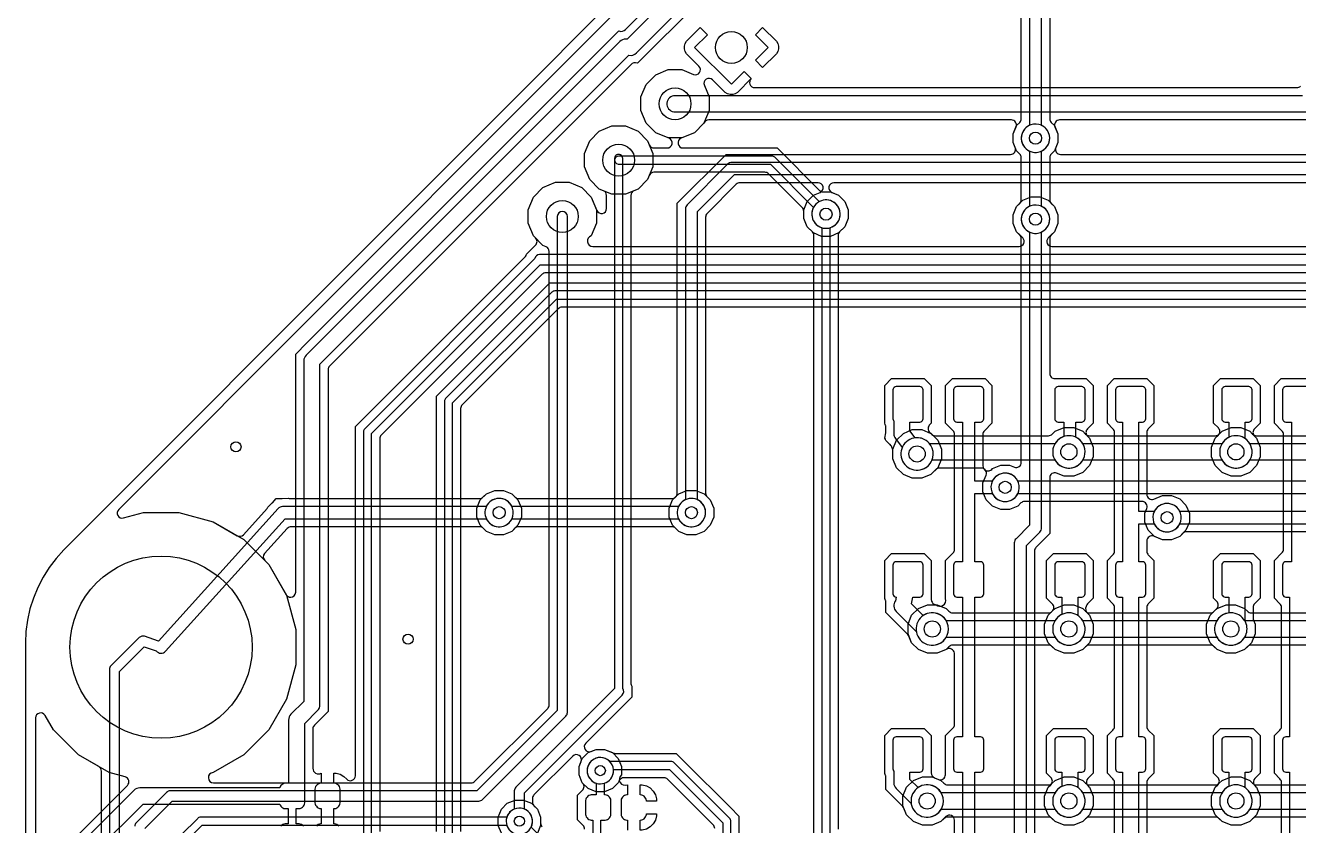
# Model space of a CAD drawing. Header units: millimetres. Extents: x -12.6 to 79.4, y -27 to 65.1.
# Drawn here: x -12.65 to 19.3, y 32.15 to 52.23 of the extents above; entities that cross this region are included whole.
import ezdxf

# ---------------------------------------------------------------- set-up
doc = ezdxf.new("R2010")
doc.units = ezdxf.units.MM

msp = doc.modelspace()

# ---------------------------------------------------------------- linework, layer by layer
at = {"layer": '16_copper'}
for points in [[(5.395, 55.819), (-10.31, 40.084, 0.76696), (-10.188, 39.872), (-9.69, 40.005), (-8.801, 40.005), (-7.942, 39.775), (-7.335, 39.425, 0.353836), (-7.178, 39.45), (-6.586, 40.105, 0.078976), (-6.564, 40.142), (-6.458, 40.248, 0.012838), (-6.453, 40.252), (-6.356, 40.361), (-6.21, 40.361, 0.012833), (-6.203, 40.361), (-6.054, 40.368, 0.085443), (-6.012, 40.361), (-1.249, 40.361, 0.198912), (-1.159, 40.398), (-1.079, 40.479), (-0.873, 40.564), (-0.651, 40.564), (-0.445, 40.479), (-0.288, 40.322), (-0.203, 40.116), (-0.203, 39.894), (-0.288, 39.688), (-0.445, 39.531), (-0.651, 39.446), (-0.873, 39.446), (-1.079, 39.531), (-1.159, 39.612, 0.198912), (-1.249, 39.649), (-5.983, 39.649, 0.212293), (-6.077, 39.607), (-6.647, 38.976, 0.399257), (-6.643, 38.801), (-6.542, 38.701), (-6.098, 37.931), (-5.867, 37.072), (-5.867, 36.182), (-6.098, 35.323), (-6.542, 34.553), (-7.171, 33.924), (-7.942, 33.479, 0.959501), (-7.931, 33.223), (-1.459, 33.223, 0.198912), (-1.37, 33.26), (0.457, 35.087, 0.198912), (0.495, 35.177), (0.495, 46.563, 0.30335), (0.416, 46.68), (0.339, 46.712), (0.098, 46.953), (-0.032, 47.268), (-0.032, 47.609), (0.098, 47.924), (0.339, 48.165), (0.654, 48.296), (0.995, 48.296), (1.31, 48.165), (1.551, 47.924), (1.69, 47.59, 0.820683), (1.934, 47.639), (1.934, 47.966, 0.30335), (1.856, 48.084), (1.753, 48.126), (1.512, 48.367), (1.382, 48.682), (1.382, 49.023), (1.512, 49.338), (1.753, 49.58), (2.068, 49.71), (2.409, 49.71), (2.725, 49.58), (2.966, 49.338), (3.096, 49.023), (3.096, 48.682), (2.966, 48.367), (2.725, 48.126), (2.622, 48.084, 0.30335), (2.544, 47.966), (2.544, 35.728, 0.021326), (2.544, 35.717), (2.546, 35.708, 0.104696), (2.569, 35.652), (2.569, 35.376), (1.411, 34.218, 0.820688), (1.549, 34.01), (1.672, 34.061), (1.884, 34.061), (2.094, 33.974, 0.121229), (2.153, 33.96), (3.682, 33.96), (3.898, 33.744), (5.042, 32.6), (5.042, 32.6), (5.258, 32.384), (5.258, 26.319, 0.198912)], [(13.056, 55.646), (13.056, 49.89, 0.198912), (13.093, 49.8), (13.174, 49.72), (13.259, 49.514), (13.259, 49.292), (13.209, 49.172, 0.534511), (13.327, 48.997), (20.247, 48.997, 0.198912)], [(7.137, 31.751), (7.137, 46.96, 0.198912), (7.1, 47.05), (6.968, 47.181), (6.883, 47.387), (6.883, 47.609), (6.968, 47.815), (7.126, 47.972), (7.293, 48.041, 0.820683), (7.244, 48.285), (5.28, 48.285, 0.198912), (5.19, 48.248), (4.457, 47.515, 0.198912), (4.42, 47.425), (4.42, 40.492, 0.198912), (4.457, 40.402), (4.538, 40.322), (4.623, 40.116), (4.623, 39.894), (4.538, 39.688), (4.381, 39.531), (4.175, 39.446), (3.953, 39.446), (3.747, 39.531), (3.59, 39.688), (3.505, 39.894), (3.505, 40.116), (3.59, 40.322), (3.671, 40.402, 0.198912), (3.708, 40.492), (3.708, 47.772), (4.933, 48.997), (12.073, 48.997, 0.534511), (12.191, 49.172), (12.141, 49.292), (12.141, 49.514), (12.226, 49.72), (12.307, 49.8, 0.198912), (12.344, 49.89), (12.344, 55.299, 0.458)], [(12.548, 55.436), (12.548, 49.725), (12.542, 49.723), (12.502, 49.699), (12.465, 49.671), (12.432, 49.638), (12.404, 49.601), (12.38, 49.561), (12.363, 49.518), (12.35, 49.473), (12.344, 49.426), (12.344, 49.38), (12.35, 49.333), (12.363, 49.288), (12.38, 49.245), (12.404, 49.205), (12.432, 49.168), (12.465, 49.135), (12.502, 49.107), (12.542, 49.083), (12.585, 49.066), (12.63, 49.053), (12.677, 49.047), (12.723, 49.047), (12.77, 49.053, 0.722594), (12.852, 49.725), (12.852, 55.499, 0.198912)], [(-8.596, 31.774), (-8.213, 32.156), (-0.569, 32.156, 0.943616), (0.071, 32.323), (0.059, 32.364, 0.215433), (-0.127, 32.563), (-0.127, 32.967), (2.329, 35.423, 0.370972), (2.341, 35.588), (2.341, 48.891), (2.34, 48.898, 0.101201), (2.325, 48.945), (2.322, 48.95, 0.511876), (2.152, 48.954), (2.141, 48.932, 0.126257), (2.137, 48.871), (2.137, 35.591), (-0.344, 33.11, 0.198912), (-0.381, 33.02), (-0.381, 32.563, 0.219332), (-0.569, 32.36), (-8.255, 32.36, 0.198912), (-8.327, 32.33), (-8.739, 31.917, 0.94362)], [(20.384, 48.793), (5.08, 48.793, 0.198912), (4.972, 48.749), (3.956, 47.733, 0.198912), (3.912, 47.625), (3.912, 40.327), (3.906, 40.325), (3.866, 40.301), (3.829, 40.273), (3.796, 40.24), (3.768, 40.203), (3.744, 40.163), (3.727, 40.12), (3.714, 40.075), (3.708, 40.028), (3.708, 39.982), (3.714, 39.935), (3.727, 39.89), (3.744, 39.847), (3.768, 39.807), (3.796, 39.77), (3.829, 39.737), (3.866, 39.709), (3.906, 39.685), (3.949, 39.668), (3.994, 39.655), (4.041, 39.649), (4.087, 39.649), (4.134, 39.655, 0.722594), (4.216, 40.327), (4.216, 47.562), (5.143, 48.489), (20.447, 48.489, 0.198912)], [(20.594, 48.285), (7.64, 48.285, 0.820683), (7.591, 48.041), (7.759, 47.972), (7.916, 47.815), (8.001, 47.609), (8.001, 47.387), (7.916, 47.181), (7.784, 47.05, 0.198912), (7.747, 46.96), (7.747, 32.056, 0.198908)], [(10.668, 30.294), (10.668, 32.283, 0.668179), (10.451, 32.373), (10.328, 32.249), (10.103, 32.156), (9.861, 32.156), (9.637, 32.249), (9.465, 32.421), (9.398, 32.584, 0.098494), (9.37, 32.626), (9.216, 32.78), (8.941, 33.055), (8.941, 33.384, 0.021338), (8.94, 33.394), (8.939, 33.403, 0.104691), (8.915, 33.459), (8.915, 34.017, 0.05266), (8.915, 34.044), (8.915, 34.407), (9.09, 34.582), (9.909, 34.582), (10.084, 34.407), (10.084, 33.469, 0.30335), (10.162, 33.351), (10.264, 33.309, 0.534508), (10.439, 33.427), (10.439, 34.407), (10.631, 34.599, 0.198912), (10.668, 34.688), (10.668, 36.474, 0.559394), (10.457, 36.568), (10.23, 36.474), (9.988, 36.474), (9.764, 36.567), (9.592, 36.739), (9.525, 36.902, 0.098494), (9.497, 36.944), (9.216, 37.225), (9.216, 37.225), (8.941, 37.5), (8.941, 37.57, 0.092691), (8.941, 37.619), (8.941, 37.778, 0.021326), (8.94, 37.789), (8.939, 37.797, 0.104696), (8.915, 37.853), (8.915, 38.801), (9.09, 38.976), (9.909, 38.976), (10.084, 38.801), (10.084, 37.821, 0.284784), (10.154, 37.707), (10.167, 37.702, 0.02504), (10.181, 37.697), (10.209, 37.694, 0.767715), (10.439, 37.841), (10.439, 38.801), (10.631, 38.993, 0.198912), (10.668, 39.083), (10.668, 41.969, 0.198912), (10.631, 42.059), (10.439, 42.25), (10.439, 43.196), (10.614, 43.37), (11.433, 43.37), (11.608, 43.196), (11.608, 42.25), (11.416, 42.059, 0.198912), (11.379, 41.969), (11.379, 41.178, 0.579231), (11.57, 41.068), (11.575, 41.072, 0.104567), (11.621, 41.114), (11.827, 41.199), (12.049, 41.199), (12.169, 41.149, 0.534511), (12.344, 41.267), (12.344, 46.884, 0.198912), (12.307, 46.974), (12.226, 47.054), (12.141, 47.26), (12.141, 47.482), (12.226, 47.688), (12.383, 47.845), (12.589, 47.93), (12.811, 47.93), (13.017, 47.845), (13.174, 47.688), (13.259, 47.482), (13.259, 47.26), (13.174, 47.054), (13.093, 46.974, 0.198912), (13.056, 46.884), (13.056, 43.497, 0.414214), (13.183, 43.37), (13.973, 43.37), (14.148, 43.196), (14.148, 42.25), (14.003, 42.106, 0.414219), (14.003, 41.926), (14.055, 41.874), (14.148, 41.65), (14.148, 41.408), (14.055, 41.184), (13.884, 41.012), (13.659, 40.919), (13.417, 40.919), (13.231, 40.996, 0.534518), (13.056, 40.879), (13.056, 39.477), (12.712, 39.133, 0.198912), (12.675, 39.043), (12.675, 16.743, 0.16802)], [(7.544, 31.919), (7.544, 47.157, 0.954409), (7.373, 47.848), (7.328, 47.835, 0.730917), (7.341, 47.157), (7.341, 31.877, 0.198912)], [(12.471, 16.578), (12.471, 39.18), (12.808, 39.516, 0.198912), (12.852, 39.624), (12.852, 47.049, 0.944056), (12.585, 47.708), (12.542, 47.691, 0.627338), (12.548, 47.049), (12.548, 39.687), (12.211, 39.351, 0.198912), (12.167, 39.243), (12.167, 16.578)], [(-9.652, 32.078), (-8.964, 32.766), (-1.27, 32.766, 0.198912), (-1.18, 32.803), (0.915, 34.898, 0.198912), (0.952, 34.988), (0.952, 47.439, 1), (0.698, 47.439), (0.698, 35.04), (-1.323, 33.02), (-9.017, 33.02, 0.198912), (-9.107, 32.983), (-9.869, 32.221, 0.198912), (-9.906, 32.131)], [(11.176, 29.985), (11.176, 33.49), (11.322, 33.49), (11.346, 33.496), (11.368, 33.509), (11.386, 33.527), (11.398, 33.548), (11.405, 33.573), (11.405, 34.296), (11.398, 34.32), (11.386, 34.342), (11.368, 34.36), (11.346, 34.372), (11.322, 34.379), (11.176, 34.379), (11.176, 37.884), (11.322, 37.884), (11.346, 37.891), (11.368, 37.903), (11.386, 37.921), (11.398, 37.943), (11.405, 37.967), (11.405, 38.69), (11.398, 38.715), (11.386, 38.736), (11.368, 38.754), (11.346, 38.767), (11.322, 38.773), (11.176, 38.773), (11.176, 40.488), (11.616, 40.488, 0.944056), (12.275, 40.755), (12.258, 40.798, 0.627338), (11.616, 40.792), (11.176, 40.792), (11.176, 42.278), (11.322, 42.278), (11.346, 42.285), (11.368, 42.297), (11.386, 42.315), (11.398, 42.337), (11.405, 42.361), (11.405, 43.085), (11.398, 43.109), (11.386, 43.131), (11.368, 43.148), (11.346, 43.161), (11.322, 43.167), (10.725, 43.167), (10.701, 43.161), (10.679, 43.148), (10.662, 43.131), (10.649, 43.109), (10.643, 43.085), (10.643, 42.361), (10.649, 42.337), (10.662, 42.315), (10.679, 42.297), (10.701, 42.285), (10.725, 42.278), (10.871, 42.278), (10.871, 38.773), (10.725, 38.773), (10.701, 38.767), (10.679, 38.754), (10.662, 38.736), (10.649, 38.715), (10.643, 38.69), (10.643, 37.967), (10.649, 37.943), (10.662, 37.921), (10.679, 37.903), (10.701, 37.891), (10.725, 37.884), (10.871, 37.884), (10.871, 34.379), (10.725, 34.379), (10.701, 34.372), (10.679, 34.36), (10.662, 34.342), (10.649, 34.32), (10.643, 34.296), (10.643, 33.573), (10.649, 33.548), (10.662, 33.527), (10.679, 33.509), (10.701, 33.496), (10.725, 33.49), (10.871, 33.49), (10.871, 29.985)], [(14.681, 30.243), (14.681, 33.231, 0.198912), (14.644, 33.321), (14.503, 33.462), (14.503, 34.407), (14.644, 34.548, 0.198912), (14.681, 34.638), (14.681, 37.625, 0.198912), (14.644, 37.715), (14.503, 37.856), (14.503, 38.801), (14.644, 38.942, 0.198912), (14.681, 39.032), (14.681, 42.02, 0.198912), (14.644, 42.109), (14.503, 42.25), (14.503, 43.196), (14.678, 43.37), (15.497, 43.37), (15.672, 43.196), (15.672, 42.25), (15.531, 42.109, 0.198912), (15.494, 42.02), (15.494, 40.462, 0.534511), (15.67, 40.345), (15.891, 40.437), (16.113, 40.437), (16.319, 40.352), (16.476, 40.195), (16.561, 39.989), (16.561, 39.767), (16.476, 39.561), (16.319, 39.404), (16.113, 39.319), (15.891, 39.319), (15.67, 39.411, 0.534511), (15.494, 39.294), (15.494, 39.032, 0.198912), (15.531, 38.942), (15.672, 38.801), (15.672, 37.856), (15.531, 37.715, 0.198912), (15.494, 37.625), (15.494, 34.638, 0.198912), (15.531, 34.548), (15.672, 34.407), (15.672, 33.462), (15.531, 33.321, 0.198912), (15.494, 33.231), (15.494, 30.243, 0.198912)], [(15.291, 29.985), (15.291, 33.49), (15.386, 33.49), (15.41, 33.496), (15.432, 33.509), (15.45, 33.527), (15.462, 33.548), (15.469, 33.573), (15.469, 34.296), (15.462, 34.32), (15.45, 34.342), (15.432, 34.36), (15.41, 34.372), (15.386, 34.379), (15.291, 34.379), (15.291, 37.884), (15.386, 37.884), (15.41, 37.891), (15.432, 37.903), (15.45, 37.921), (15.462, 37.943), (15.469, 37.967), (15.469, 38.69), (15.462, 38.715), (15.45, 38.736), (15.432, 38.754), (15.41, 38.767), (15.386, 38.773), (15.291, 38.773), (15.291, 39.726), (15.68, 39.726, 0.944056), (16.339, 39.993), (16.322, 40.036, 0.627338), (15.68, 40.03), (15.291, 40.03), (15.291, 42.278), (15.386, 42.278), (15.41, 42.285), (15.432, 42.297), (15.45, 42.315), (15.462, 42.337), (15.469, 42.361), (15.469, 43.085), (15.462, 43.109), (15.45, 43.131), (15.432, 43.148), (15.41, 43.161), (15.386, 43.167), (14.789, 43.167), (14.765, 43.161), (14.743, 43.148), (14.726, 43.131), (14.713, 43.109), (14.707, 43.085), (14.707, 42.361), (14.713, 42.337), (14.726, 42.315), (14.743, 42.297), (14.765, 42.285), (14.789, 42.278), (14.884, 42.278), (14.884, 38.773), (14.789, 38.773), (14.765, 38.767), (14.743, 38.754), (14.726, 38.736), (14.713, 38.715), (14.707, 38.69), (14.707, 37.967), (14.713, 37.943), (14.726, 37.921), (14.743, 37.903), (14.765, 37.891), (14.789, 37.884), (14.884, 37.884), (14.884, 34.379), (14.789, 34.379), (14.765, 34.372), (14.743, 34.36), (14.726, 34.342), (14.713, 34.32), (14.707, 34.296), (14.707, 33.573), (14.713, 33.548), (14.726, 33.527), (14.743, 33.509), (14.765, 33.496), (14.789, 33.49), (14.884, 33.49), (14.884, 29.985)], [(18.872, 30.243), (18.872, 33.231, 0.198912), (18.835, 33.321), (18.694, 33.462), (18.694, 34.407), (18.835, 34.548, 0.198912), (18.872, 34.638), (18.872, 37.625, 0.198912), (18.835, 37.715), (18.694, 37.856), (18.694, 38.801), (18.886, 38.993, 0.198912), (18.923, 39.083), (18.923, 41.969, 0.198912), (18.886, 42.059), (18.694, 42.25), (18.694, 43.196), (18.869, 43.37), (19.688, 43.37)], [(-10.287, 29.235), (-10.287, 36.015), (-9.668, 36.634), (-9.365, 36.533, 0.465186), (-9.132, 36.525), (-6.13, 39.853), (-1.084, 39.853, 0.944056), (-0.425, 40.12), (-0.442, 40.163, 0.627338), (-1.084, 40.157), (-6.198, 40.157, 0.212289), (-6.311, 40.107), (-9.311, 36.782), (-9.663, 36.9, 0.284077), (-9.793, 36.869), (-10.504, 36.158, 0.198912), (-10.541, 36.068), (-10.541, 29.167, 0.265362)], [(-10.744, 29.308), (-10.744, 33.518, 0.267948), (-10.808, 33.628), (-11.32, 33.924), (-11.949, 34.553), (-12.158, 34.915, 0.767326), (-12.395, 34.852), (-12.395, 3.258, 0.767326)], [(4.648, 32.079, 0.198912), (4.611, 32.169), (3.467, 33.313, 0.198912), (3.377, 33.35), (2.367, 33.35, 0.251148), (2.261, 33.293), (2.253, 33.28, 0.097111), (2.23, 33.226), (2.08, 33.076), (1.884, 32.995), (1.672, 32.995), (1.476, 33.076), (1.326, 33.226), (1.245, 33.422), (1.245, 33.634), (1.296, 33.757, 0.820688), (1.088, 33.895), (0.113, 32.92, 0.198912), (0.076, 32.831), (0.076, 32.735, 0.198912), (0.113, 32.645), (0.198, 32.56), (0.279, 32.364), (0.279, 32.152), (0.198, 31.956)], [(5.055, 26.122), (5.055, 32.258, 0.198912), (5.025, 32.33), (3.628, 33.727, 0.198912), (3.556, 33.757), (2.016, 33.757, 0.977985), (1.529, 33.31), (1.56, 33.279, 0.672323), (2.108, 33.553), (3.514, 33.553), (4.851, 32.216), (4.851, 26.122)]]:
    msp.add_lwpolyline(points, format="xyb", dxfattribs=at)
for points in [[(3.483, 49.41), (3.168, 49.54), (2.926, 49.782), (2.796, 50.097), (2.796, 50.438), (2.926, 50.753), (3.168, 50.994), (3.483, 51.124), (3.824, 51.124), (4.116, 51.003, 0.820678), (4.254, 51.21), (3.939, 51.525), (3.906, 51.583), (3.888, 51.648), (3.888, 51.715), (3.906, 51.779), (3.939, 51.837), (4.284, 52.182), (4.464, 52.002), (4.142, 51.681), (5.067, 50.756), (5.388, 51.077), (5.568, 50.898), (5.223, 50.553), (5.165, 50.52), (5.101, 50.502), (5.034, 50.502), (4.969, 50.52), (4.911, 50.553), (4.597, 50.868, 0.820678), (4.389, 50.73), (4.51, 50.438), (4.51, 50.097), (4.38, 49.782), (4.139, 49.54), (3.824, 49.41)], [(9.607, 40.869), (9.383, 40.961), (9.211, 41.133), (9.119, 41.357), (9.119, 41.571, 0.147767), (9.097, 41.641), (9.093, 41.648, 0.17877), (9.033, 41.726), (8.94, 41.819), (8.939, 41.829, 0.082457), (8.921, 41.875), (8.94, 42.006, 0.035487), (8.941, 42.024), (8.941, 42.172, 0.021326), (8.94, 42.183), (8.939, 42.191, 0.104696), (8.915, 42.248), (8.915, 42.806, 0.052654), (8.915, 42.833), (8.915, 43.196), (9.09, 43.37), (9.909, 43.37), (10.084, 43.196), (10.084, 42.25), (10.035, 42.201, 0.452166), (10.073, 41.996), (10.245, 41.824), (10.338, 41.599), (10.338, 41.357), (10.245, 41.133), (10.074, 40.961), (9.849, 40.869)], [(9.808, 41.079, 0.962507), (9.68, 41.882), (9.55, 42.054), (9.55, 42.278), (9.798, 42.278), (9.822, 42.285), (9.844, 42.297), (9.862, 42.315), (9.874, 42.337), (9.881, 42.361), (9.881, 43.085), (9.874, 43.109), (9.862, 43.131), (9.844, 43.148), (9.822, 43.161), (9.798, 43.167), (9.201, 43.167), (9.177, 43.161), (9.155, 43.148), (9.138, 43.131), (9.125, 43.109), (9.119, 43.085), (9.119, 42.361), (9.125, 42.337), (9.138, 42.315), (9.144, 42.309), (9.144, 41.986, 0.162277), (9.185, 41.864), (9.354, 41.638), (9.343, 41.609), (9.329, 41.558), (9.322, 41.505), (9.322, 41.452), (9.329, 41.399), (9.343, 41.347), (9.363, 41.298), (9.39, 41.252), (9.422, 41.21), (9.46, 41.172), (9.502, 41.14), (9.548, 41.113), (9.597, 41.093), (9.649, 41.079), (9.702, 41.072), (9.755, 41.072)], [(13.618, 41.13, 0.718932), (13.716, 41.895), (13.716, 42.278), (13.862, 42.278), (13.886, 42.285), (13.908, 42.297), (13.926, 42.315), (13.938, 42.337), (13.945, 42.361), (13.945, 43.085), (13.938, 43.109), (13.926, 43.131), (13.908, 43.148), (13.886, 43.161), (13.862, 43.167), (13.265, 43.167), (13.241, 43.161), (13.219, 43.148), (13.202, 43.131), (13.189, 43.109), (13.183, 43.085), (13.183, 42.361), (13.189, 42.337), (13.202, 42.315), (13.219, 42.297), (13.241, 42.285), (13.265, 42.278), (13.411, 42.278), (13.411, 41.916), (13.407, 41.915), (13.358, 41.894), (13.312, 41.868), (13.27, 41.835), (13.232, 41.798), (13.2, 41.755), (13.173, 41.709), (13.153, 41.66), (13.139, 41.608), (13.132, 41.556), (13.132, 41.502), (13.139, 41.45), (13.153, 41.398), (13.173, 41.349), (13.2, 41.303), (13.232, 41.26), (13.27, 41.223), (13.312, 41.19), (13.358, 41.164), (13.407, 41.143), (13.459, 41.13), (13.512, 41.123), (13.565, 41.123)], [(17.608, 40.919), (17.384, 41.012), (17.212, 41.184), (17.12, 41.408), (17.12, 41.65), (17.212, 41.874), (17.289, 41.951, 0.414219), (17.289, 42.131), (17.17, 42.25), (17.17, 43.196), (17.345, 43.37), (18.164, 43.37), (18.339, 43.196), (18.339, 42.25), (18.198, 42.109, 0.426167), (18.198, 41.922), (18.246, 41.874), (18.339, 41.65), (18.339, 41.408), (18.246, 41.184), (18.075, 41.012), (17.85, 40.919)], [(17.809, 41.13, 0.665576), (17.958, 41.866), (17.958, 42.278), (18.053, 42.278), (18.077, 42.285), (18.099, 42.297), (18.117, 42.315), (18.129, 42.337), (18.136, 42.361), (18.136, 43.085), (18.129, 43.109), (18.117, 43.131), (18.099, 43.148), (18.077, 43.161), (18.053, 43.167), (17.456, 43.167), (17.432, 43.161), (17.41, 43.148), (17.393, 43.131), (17.38, 43.109), (17.374, 43.085), (17.374, 42.361), (17.38, 42.337), (17.393, 42.315), (17.41, 42.297), (17.432, 42.285), (17.456, 42.278), (17.551, 42.278), (17.551, 41.895), (17.549, 41.894), (17.503, 41.868), (17.461, 41.835), (17.423, 41.798), (17.391, 41.755), (17.364, 41.709), (17.344, 41.66), (17.33, 41.608), (17.323, 41.556), (17.323, 41.502), (17.33, 41.45), (17.344, 41.398), (17.364, 41.349), (17.391, 41.303), (17.423, 41.26), (17.461, 41.223), (17.503, 41.19), (17.549, 41.164), (17.598, 41.143), (17.65, 41.13), (17.703, 41.123), (17.756, 41.123)], [(10.189, 36.685, 1), (10.03, 37.483), (9.978, 37.47, 0.066772), (9.881, 37.421), (9.585, 37.718), (9.618, 37.884), (9.798, 37.884), (9.822, 37.891), (9.844, 37.903), (9.862, 37.921), (9.874, 37.943), (9.881, 37.967), (9.881, 38.69), (9.874, 38.715), (9.862, 38.736), (9.844, 38.754), (9.822, 38.767), (9.798, 38.773), (9.201, 38.773), (9.177, 38.767), (9.155, 38.754), (9.138, 38.736), (9.125, 38.715), (9.119, 38.69), (9.119, 37.967), (9.125, 37.943), (9.138, 37.921), (9.155, 37.903), (9.177, 37.891), (9.201, 37.884), (9.203, 37.884), (9.184, 37.789, 0.37208), (9.204, 37.525), (9.708, 37.02), (9.71, 37.005), (9.724, 36.953), (9.744, 36.904), (9.771, 36.858), (9.803, 36.815), (9.841, 36.778), (9.883, 36.745), (9.929, 36.719), (9.978, 36.698), (10.03, 36.685), (10.083, 36.678), (10.136, 36.678)], [(13.417, 36.474), (13.193, 36.567), (13.021, 36.739), (12.929, 36.963), (12.929, 37.205), (13.021, 37.429), (13.12, 37.528, 0.426167), (13.12, 37.715), (12.979, 37.856), (12.979, 38.801), (13.154, 38.976), (13.973, 38.976), (14.148, 38.801), (14.148, 37.856), (14.007, 37.715, 0.133073), (13.974, 37.658), (13.973, 37.65, 0.358949), (14.007, 37.477), (14.055, 37.429), (14.148, 37.205), (14.148, 36.963), (14.055, 36.739), (13.884, 36.567), (13.659, 36.474)], [(13.618, 36.685, 0.665576), (13.767, 37.421), (13.767, 37.884), (13.862, 37.884), (13.886, 37.891), (13.908, 37.903), (13.926, 37.921), (13.938, 37.943), (13.945, 37.967), (13.945, 38.69), (13.938, 38.715), (13.926, 38.736), (13.908, 38.754), (13.886, 38.767), (13.862, 38.773), (13.265, 38.773), (13.241, 38.767), (13.219, 38.754), (13.202, 38.736), (13.189, 38.715), (13.183, 38.69), (13.183, 37.967), (13.189, 37.943), (13.202, 37.921), (13.219, 37.903), (13.241, 37.891), (13.265, 37.884), (13.36, 37.884), (13.36, 37.45), (13.358, 37.449), (13.312, 37.423), (13.27, 37.39), (13.232, 37.353), (13.2, 37.31), (13.173, 37.264), (13.153, 37.215), (13.139, 37.163), (13.132, 37.111), (13.132, 37.057), (13.139, 37.005), (13.153, 36.953), (13.173, 36.904), (13.2, 36.858), (13.232, 36.815), (13.27, 36.778), (13.312, 36.745), (13.358, 36.719), (13.407, 36.698), (13.459, 36.685), (13.512, 36.678), (13.565, 36.678)], [(17.481, 36.474), (17.257, 36.567), (17.085, 36.739), (16.993, 36.963), (16.993, 37.205), (17.085, 37.429), (17.251, 37.595, 0.414219), (17.251, 37.775), (17.17, 37.856), (17.17, 38.801), (17.345, 38.976), (18.164, 38.976), (18.339, 38.801), (18.339, 37.856), (18.198, 37.715, 0.198912), (18.161, 37.625), (18.161, 37.353, 0.098491), (18.171, 37.305), (18.212, 37.205), (18.212, 36.963), (18.119, 36.739), (17.948, 36.567), (17.723, 36.474)], [(17.682, 36.685, 0.453092), (17.988, 37.215), (17.967, 37.264), (17.958, 37.281), (17.958, 37.884), (18.053, 37.884), (18.077, 37.891), (18.099, 37.903), (18.117, 37.921), (18.129, 37.943), (18.136, 37.967), (18.136, 38.69), (18.129, 38.715), (18.117, 38.736), (18.099, 38.754), (18.077, 38.767), (18.053, 38.773), (17.456, 38.773), (17.432, 38.767), (17.41, 38.754), (17.393, 38.736), (17.38, 38.715), (17.374, 38.69), (17.374, 37.967), (17.38, 37.943), (17.393, 37.921), (17.41, 37.903), (17.432, 37.891), (17.456, 37.884), (17.551, 37.884), (17.551, 37.487), (17.523, 37.483), (17.471, 37.47), (17.422, 37.449), (17.376, 37.423), (17.334, 37.39), (17.296, 37.353), (17.264, 37.31), (17.237, 37.264), (17.217, 37.215), (17.203, 37.163), (17.196, 37.111), (17.196, 37.057), (17.203, 37.005), (17.217, 36.953), (17.237, 36.904), (17.264, 36.858), (17.296, 36.815), (17.334, 36.778), (17.376, 36.745), (17.422, 36.719), (17.471, 36.698), (17.523, 36.685), (17.576, 36.678), (17.629, 36.678)], [(13.417, 32.156), (13.193, 32.249), (13.021, 32.421), (12.929, 32.645), (12.929, 32.887), (13.021, 33.111), (13.086, 33.176, 0.414219), (13.086, 33.355), (12.979, 33.462), (12.979, 34.407), (13.154, 34.582), (13.973, 34.582), (14.148, 34.407), (14.148, 33.462), (14.016, 33.33, 0.345798), (13.997, 33.174), (14.015, 33.152, 0.095198), (14.055, 33.111), (14.148, 32.887), (14.148, 32.645), (14.055, 32.421), (13.884, 32.249), (13.659, 32.156)], [(17.608, 32.156), (17.384, 32.249), (17.212, 32.421), (17.12, 32.645), (17.12, 32.887), (17.212, 33.111), (17.277, 33.176, 0.414219), (17.277, 33.355), (17.17, 33.462), (17.17, 34.407), (17.345, 34.582), (18.164, 34.582), (18.339, 34.407), (18.339, 33.462), (18.207, 33.33, 0.345798), (18.188, 33.174), (18.206, 33.152, 0.095198), (18.246, 33.111), (18.339, 32.887), (18.339, 32.645), (18.246, 32.421), (18.075, 32.249), (17.85, 32.156)], [(10.062, 32.367, 1), (9.903, 33.165), (9.851, 33.152, 0.066772), (9.754, 33.103), (9.55, 33.307), (9.55, 33.49), (9.798, 33.49), (9.822, 33.496), (9.844, 33.509), (9.862, 33.527), (9.874, 33.548), (9.881, 33.573), (9.881, 34.296), (9.874, 34.32), (9.862, 34.342), (9.844, 34.36), (9.822, 34.372), (9.798, 34.379), (9.201, 34.379), (9.177, 34.372), (9.155, 34.36), (9.138, 34.342), (9.125, 34.32), (9.119, 34.296), (9.119, 33.573), (9.125, 33.548), (9.138, 33.527), (9.144, 33.52), (9.144, 33.223, 0.198912), (9.204, 33.08), (9.581, 32.702), (9.583, 32.687), (9.597, 32.635), (9.617, 32.586), (9.644, 32.54), (9.676, 32.497), (9.714, 32.46), (9.756, 32.427), (9.802, 32.401), (9.851, 32.38), (9.903, 32.367), (9.956, 32.36), (10.009, 32.36)], [(13.618, 32.367, 0.665576), (13.767, 33.103), (13.767, 33.49), (13.862, 33.49), (13.886, 33.496), (13.908, 33.509), (13.926, 33.527), (13.938, 33.548), (13.945, 33.573), (13.945, 34.296), (13.938, 34.32), (13.926, 34.342), (13.908, 34.36), (13.886, 34.372), (13.862, 34.379), (13.265, 34.379), (13.241, 34.372), (13.219, 34.36), (13.202, 34.342), (13.189, 34.32), (13.183, 34.296), (13.183, 33.573), (13.189, 33.548), (13.202, 33.527), (13.219, 33.509), (13.241, 33.496), (13.265, 33.49), (13.36, 33.49), (13.36, 33.132), (13.358, 33.131), (13.312, 33.105), (13.27, 33.072), (13.232, 33.035), (13.2, 32.992), (13.173, 32.946), (13.153, 32.897), (13.139, 32.845), (13.132, 32.793), (13.132, 32.739), (13.139, 32.687), (13.153, 32.635), (13.173, 32.586), (13.2, 32.54), (13.232, 32.497), (13.27, 32.46), (13.312, 32.427), (13.358, 32.401), (13.407, 32.38), (13.459, 32.367), (13.512, 32.36), (13.565, 32.36)], [(17.809, 32.367, 0.665576), (17.958, 33.103), (17.958, 33.49), (18.053, 33.49), (18.077, 33.496), (18.099, 33.509), (18.117, 33.527), (18.129, 33.548), (18.136, 33.573), (18.136, 34.296), (18.129, 34.32), (18.117, 34.342), (18.099, 34.36), (18.077, 34.372), (18.053, 34.379), (17.456, 34.379), (17.432, 34.372), (17.41, 34.36), (17.393, 34.342), (17.38, 34.32), (17.374, 34.296), (17.374, 33.573), (17.38, 33.548), (17.393, 33.527), (17.41, 33.509), (17.432, 33.496), (17.456, 33.49), (17.551, 33.49), (17.551, 33.132), (17.549, 33.131), (17.503, 33.105), (17.461, 33.072), (17.423, 33.035), (17.391, 32.992), (17.364, 32.946), (17.344, 32.897), (17.33, 32.845), (17.323, 32.793), (17.323, 32.739), (17.33, 32.687), (17.344, 32.635), (17.364, 32.586), (17.391, 32.54), (17.423, 32.497), (17.461, 32.46), (17.503, 32.427), (17.549, 32.401), (17.598, 32.38), (17.65, 32.367), (17.703, 32.36), (17.756, 32.36)]]:
    msp.add_lwpolyline(points, format="xyb", close=True, dxfattribs=at)
msp.add_lwpolyline([(5.671, 51.36), (5.992, 51.681), (5.671, 52.002), (5.851, 52.182), (6.196, 51.837), (6.229, 51.779), (6.246, 51.715), (6.246, 51.648), (6.229, 51.583), (6.196, 51.525), (5.851, 51.181)], close=True, dxfattribs=at)
msp.add_lwpolyline([(19.577, 43.167), (18.98, 43.167), (18.956, 43.161), (18.934, 43.148), (18.917, 43.131), (18.904, 43.109), (18.898, 43.085), (18.898, 42.361), (18.904, 42.337), (18.917, 42.315), (18.934, 42.297), (18.956, 42.285), (18.98, 42.278), (19.126, 42.278), (19.126, 38.773), (18.98, 38.773), (18.956, 38.767), (18.934, 38.754), (18.917, 38.736), (18.904, 38.715), (18.898, 38.69), (18.898, 37.967), (18.904, 37.943), (18.917, 37.921), (18.934, 37.903), (18.956, 37.891), (18.98, 37.884), (19.075, 37.884), (19.075, 34.379), (18.98, 34.379), (18.956, 34.372), (18.934, 34.36), (18.917, 34.342), (18.904, 34.32), (18.898, 34.296), (18.898, 33.573), (18.904, 33.548), (18.917, 33.527), (18.934, 33.509), (18.956, 33.496), (18.98, 33.49), (19.075, 33.49), (19.075, 29.985)], dxfattribs=at)
at = {"layer": '1_copper'}
for points in [[(5.395, 55.819), (-10.31, 40.084, 0.76696), (-10.188, 39.872), (-9.69, 40.005), (-8.801, 40.005), (-7.942, 39.775), (-7.171, 39.33), (-6.542, 38.701), (-6.104, 37.942), (-6.099, 37.935), (-6.094, 37.927), (-6.091, 37.924), (-6.088, 37.92), (-6.081, 37.914), (-6.075, 37.907), (-6.07, 37.905), (-6.066, 37.901), (-6.058, 37.897), (-6.051, 37.892), (-6.046, 37.89), (-6.042, 37.888), (-6.033, 37.886), (-6.024, 37.883), (-6.019, 37.882), (-6.015, 37.881), (-6.006, 37.88), (-5.997, 37.879), (-5.992, 37.879, 0.40756), (-5.867, 38.006), (-5.867, 43.983), (-5.592, 44.259), (-5.592, 44.259), (2.245, 52.095, 0.341211), (2.409, 52.133), (5.42, 55.143)], [(5.444, 54.881), (2.456, 51.892), (2.413, 51.892, 0.198912), (2.269, 51.833), (-5.605, 43.959, 0.198912), (-5.664, 43.815), (-5.664, 35.263), (-5.986, 34.942, 0.198912), (-6.045, 34.798), (-6.045, 33.211), (-6.131, 33.211), (-6.161, 33.204), (-6.19, 33.192), (-6.216, 33.175), (-6.238, 33.153), (-6.256, 33.127), (-6.268, 33.098), (-6.268, 33.096), (-9.779, 33.096, 0.198912), (-9.923, 33.037), (-11.256, 31.703)], [(-5.674, 32.137), (-5.696, 32.159), (-5.722, 32.176), (-5.751, 32.188), (-5.782, 32.195), (-5.855, 32.195), (-5.855, 32.575), (-5.782, 32.575), (-5.751, 32.582), (-5.722, 32.594), (-5.696, 32.611), (-5.674, 32.633), (-5.657, 32.659), (-5.645, 32.688), (-5.639, 32.719), (-5.639, 34.714), (-5.317, 35.035, 0.198912), (-5.258, 35.179), (-5.258, 43.731), (2.497, 51.486, 0.253516), (2.684, 51.545), (5.672, 54.534)], [(5.719, 54.293), (2.708, 51.283, 0.341211), (2.544, 51.245), (-5.017, 43.684, 0.198912), (-5.055, 43.594), (-5.055, 35.011), (-5.398, 34.667, 0.198912), (-5.436, 34.577), (-5.436, 33.588, 0.565505), (-5.226, 33.464), (-5.226, 33.211), (-5.242, 33.211), (-5.272, 33.204), (-5.301, 33.192), (-5.327, 33.175), (-5.349, 33.153), (-5.367, 33.127), (-5.379, 33.098), (-5.385, 33.067), (-5.385, 32.719), (-5.379, 32.688), (-5.367, 32.659), (-5.349, 32.633), (-5.327, 32.611), (-5.301, 32.594), (-5.272, 32.582), (-5.242, 32.575), (-5.226, 32.575), (-5.226, 32.195), (-5.242, 32.195), (-5.272, 32.188), (-5.301, 32.176), (-5.327, 32.159), (-5.349, 32.137)], [(-4.785, 32.137), (-4.807, 32.159), (-4.833, 32.176), (-4.862, 32.188), (-4.893, 32.195), (-4.909, 32.195), (-4.909, 32.575), (-4.893, 32.575), (-4.862, 32.582), (-4.833, 32.594), (-4.807, 32.611), (-4.785, 32.633), (-4.768, 32.659), (-4.756, 32.688), (-4.75, 32.719), (-4.75, 33.067), (-4.756, 33.098), (-4.768, 33.127), (-4.785, 33.153), (-4.807, 33.175), (-4.833, 33.192), (-4.862, 33.204), (-4.893, 33.211), (-4.909, 33.211), (-4.909, 33.464), (-4.854, 33.464), (-4.749, 33.436), (-4.655, 33.382), (-4.586, 33.313, 0.668185), (-4.369, 33.402), (-4.369, 42.163), (-4.153, 42.379), (-0.113, 46.419, 0.021326), (-0.106, 46.427), (-0.101, 46.434, 0.104723), (-0.078, 46.49), (0.152, 46.72, 0.414214), (0.152, 46.899), (0.098, 46.953), (-0.032, 47.268), (-0.032, 47.609), (0.098, 47.924), (0.339, 48.165), (0.654, 48.296), (0.995, 48.296), (1.31, 48.165), (1.551, 47.924), (1.682, 47.609), (1.682, 47.268), (1.551, 46.953, 0.874133), (1.59, 46.685), (12.289, 46.685, 0.668179), (12.379, 46.902), (12.226, 47.054), (12.141, 47.26), (12.141, 47.482), (12.226, 47.688), (12.307, 47.768, 0.198912), (12.344, 47.858), (12.344, 48.916, 0.198912), (12.307, 49.006), (12.226, 49.086), (12.141, 49.292), (12.141, 49.514), (12.212, 49.685, 0.534518), (12.095, 49.861), (4.498, 49.861, 0.26809), (4.38, 49.782), (4.139, 49.54), (3.805, 49.402, 0.820683), (3.853, 49.158), (6.214, 49.158), (7.277, 48.094, 0.198912), (7.367, 48.057), (7.553, 48.057), (7.759, 47.972), (7.916, 47.815), (8.001, 47.609), (8.001, 47.387), (7.916, 47.181), (7.759, 47.024), (7.553, 46.939), (7.331, 46.939), (7.126, 47.024), (6.968, 47.181), (6.883, 47.387), (6.883, 47.573, 0.198912), (6.846, 47.663), (5.998, 48.511, 0.198912), (5.908, 48.548), (3.125, 48.548, 0.30335), (3.008, 48.47), (2.966, 48.367), (2.725, 48.126), (2.409, 47.996), (2.068, 47.996), (1.753, 48.126), (1.512, 48.367), (1.382, 48.682), (1.382, 49.023), (1.512, 49.338), (1.753, 49.58), (2.068, 49.71), (2.409, 49.71), (2.725, 49.58), (2.966, 49.338), (3.008, 49.236, 0.30335), (3.125, 49.158), (3.453, 49.158, 0.820683), (3.502, 49.402), (3.168, 49.54), (2.926, 49.782), (2.796, 50.097), (2.796, 50.438), (2.926, 50.753), (3.168, 50.994), (3.483, 51.124), (3.824, 51.124), (4.116, 51.003, 0.820678), (4.254, 51.21), (3.939, 51.525), (3.906, 51.583), (3.888, 51.648), (3.888, 51.715), (3.906, 51.779), (3.939, 51.837), (4.284, 52.182), (4.464, 52.002), (4.142, 51.681), (5.067, 50.756), (5.388, 51.077), (5.568, 50.898, 0.698888), (5.65, 50.673), (19.261, 50.673, 0.198912), (19.351, 50.711)], [(19.398, 50.47), (3.653, 50.47, 0.923416), (3.621, 50.066), (3.653, 50.064), (19.482, 50.064)], [(19.651, 49.861), (13.305, 49.861, 0.534518), (13.188, 49.685), (13.259, 49.514), (13.259, 49.292), (13.174, 49.086), (13.093, 49.006, 0.198912), (13.056, 48.916), (13.056, 47.858, 0.198912), (13.093, 47.768), (13.174, 47.688), (13.259, 47.482), (13.259, 47.26), (13.174, 47.054), (13.021, 46.902, 0.668179), (13.111, 46.685), (21.069, 46.685)], [(30.427, 46.482), (0.254, 46.482, 0.3458), (0.131, 46.385), (0.129, 46.374), (-4.136, 42.109, 0.198912), (-4.166, 42.037), (-4.166, 31.811)], [(-3.962, 31.811), (-3.962, 41.995), (0.271, 46.228), (30.48, 46.228, 0.198912)], [(-2.337, 31.998), (-2.337, 42.925), (0.293, 45.555), (0.509, 45.771), (27.565, 45.771, 0.996693), (27.566, 46.025), (27.565, 46.025), (0.407, 46.025, 0.078638), (0.361, 46.015), (0.353, 46.012, 0.085579), (0.318, 45.988), (-3.722, 41.948, 0.198912), (-3.759, 41.858), (-3.759, 31.998, 0.198912)], [(-1.93, 31.811), (-1.93, 42.757), (0.677, 45.364), (27.752, 45.364, 0.943616), (28.392, 45.531), (28.38, 45.572, 0.722243), (27.752, 45.568), (0.635, 45.568, 0.198912), (0.563, 45.538), (-2.104, 42.871, 0.198912), (-2.134, 42.799), (-2.134, 31.811)], [(25.903, 45.161), (0.814, 45.161, 0.198912), (0.724, 45.124), (-1.69, 42.71, 0.198912), (-1.727, 42.62), (-1.727, 31.998, 0.198912)], [(19.566, 39.522), (16.489, 39.522, 0.198912), (16.399, 39.485), (16.319, 39.404), (16.113, 39.319), (15.891, 39.319), (15.685, 39.404), (15.528, 39.561), (15.443, 39.767), (15.443, 39.989), (15.493, 40.109, 0.534511), (15.375, 40.284), (12.425, 40.284, 0.198912), (12.335, 40.247), (12.255, 40.166), (12.049, 40.081), (11.827, 40.081), (11.621, 40.166), (11.464, 40.323), (11.379, 40.529), (11.379, 40.751), (11.46, 40.947, 0.534511), (11.343, 41.123), (10.287, 41.123, 0.198912), (10.198, 41.085), (10.074, 40.961), (9.849, 40.869), (9.607, 40.869), (9.383, 40.961), (9.211, 41.133), (9.119, 41.357), (9.119, 41.599), (9.211, 41.824), (9.383, 41.995), (9.607, 42.088), (9.849, 42.088), (10.074, 41.995, 0.263305), (10.186, 41.935), (13.03, 41.935, 0.198912), (13.12, 41.973), (13.193, 42.046), (13.417, 42.139), (13.659, 42.139), (13.884, 42.046), (13.957, 41.973, 0.198912), (14.047, 41.935), (17.221, 41.935, 0.198912), (17.311, 41.973), (17.384, 42.046), (17.608, 42.139), (17.85, 42.139), (18.075, 42.046), (18.148, 41.973, 0.198912), (18.238, 41.935), (21.539, 41.935, 0.198912)], [(21.695, 41.732), (18.081, 41.732, 0.577351), (17.377, 41.732), (13.89, 41.732, 0.577351), (13.186, 41.732), (10.046, 41.732), (10.034, 41.747), (9.997, 41.784), (9.954, 41.817), (9.908, 41.843), (9.859, 41.864), (9.808, 41.878), (9.755, 41.885), (9.702, 41.885), (9.649, 41.878), (9.597, 41.864), (9.548, 41.843), (9.502, 41.817), (9.46, 41.784), (9.422, 41.747), (9.39, 41.704), (9.363, 41.658), (9.343, 41.609), (9.329, 41.558), (9.322, 41.505), (9.322, 41.452), (9.329, 41.399), (9.343, 41.347), (9.363, 41.298), (9.39, 41.252), (9.422, 41.21), (9.46, 41.172), (9.502, 41.14), (9.548, 41.113), (9.597, 41.093), (9.649, 41.079), (9.702, 41.072), (9.755, 41.072), (9.808, 41.079, 0.252697), (10.105, 41.326), (13.186, 41.326, 0.577351), (13.89, 41.326), (17.377, 41.326, 0.577351), (18.081, 41.326), (21.695, 41.326, 0.577351)], [(77.324, 29.953), (66.529, 40.748, 0.198912), (66.421, 40.792), (12.26, 40.792, 0.944056), (11.601, 40.525), (11.618, 40.482, 0.627338), (12.26, 40.488), (66.358, 40.488), (77.064, 29.782)], [(76.054, 30.207), (66.275, 39.986, 0.198912), (66.167, 40.03), (16.324, 40.03, 0.944056), (15.665, 39.763), (15.682, 39.72, 0.627338), (16.324, 39.726), (66.104, 39.726), (75.794, 30.036)], [(21.539, 36.678), (18.111, 36.678, 0.198912), (18.021, 36.64), (17.948, 36.567), (17.723, 36.474), (17.481, 36.474), (17.257, 36.567), (17.184, 36.64, 0.198912), (17.094, 36.678), (14.047, 36.678, 0.198912), (13.957, 36.64), (13.884, 36.567), (13.659, 36.474), (13.417, 36.474), (13.193, 36.567), (13.12, 36.64, 0.198912), (13.03, 36.678), (10.618, 36.678, 0.198917), (10.528, 36.64), (10.455, 36.567), (10.23, 36.474), (9.988, 36.474), (9.764, 36.567), (9.592, 36.739), (9.5, 36.963), (9.5, 37.205), (9.592, 37.429), (9.764, 37.601), (9.988, 37.694), (10.23, 37.694), (10.455, 37.601), (10.528, 37.528, 0.198917), (10.618, 37.49), (13.03, 37.49, 0.198912), (13.12, 37.528), (13.193, 37.601), (13.417, 37.694), (13.659, 37.694), (13.884, 37.601), (13.957, 37.528, 0.198912), (14.047, 37.49), (17.094, 37.49, 0.198912), (17.184, 37.528), (17.257, 37.601), (17.481, 37.694), (17.723, 37.694), (17.948, 37.601), (18.021, 37.528, 0.198912), (18.111, 37.49), (21.539, 37.49, 0.198912)], [(21.695, 37.287), (17.954, 37.287, 0.577351), (17.25, 37.287), (13.89, 37.287, 0.577351), (13.186, 37.287), (10.461, 37.287), (10.448, 37.31), (10.415, 37.353), (10.378, 37.39), (10.335, 37.423), (10.289, 37.449), (10.24, 37.47), (10.189, 37.483), (10.136, 37.49), (10.083, 37.49), (10.03, 37.483), (9.978, 37.47), (9.929, 37.449), (9.883, 37.423), (9.841, 37.39), (9.803, 37.353), (9.771, 37.31), (9.744, 37.264), (9.724, 37.215), (9.71, 37.163), (9.703, 37.111), (9.703, 37.057), (9.71, 37.005), (9.724, 36.953), (9.744, 36.904), (9.771, 36.858), (9.803, 36.815), (9.841, 36.778), (9.883, 36.745), (9.929, 36.719), (9.978, 36.698), (10.03, 36.685), (10.083, 36.678), (10.136, 36.678), (10.189, 36.685, 0.215979), (10.461, 36.881), (13.186, 36.881, 0.577351), (13.89, 36.881), (17.25, 36.881, 0.577351), (17.954, 36.881), (21.695, 36.881, 0.577351)], [(-11.519, 31.728), (-10.089, 33.158, 0.577353), (-10.146, 33.371), (-10.55, 33.479), (-11.32, 33.924), (-11.949, 34.553), (-12.158, 34.915, 0.767326), (-12.395, 34.852), (-12.395, 3.258, 0.767326)], [(1.385, 32.063, 0.198912), (1.348, 32.153), (1.206, 32.295), (1.206, 32.912), (1.333, 33.039, 0.194303), (1.369, 33.127), (1.369, 33.14, 0.171881), (1.326, 33.226), (1.245, 33.422), (1.245, 33.634), (1.326, 33.83), (1.476, 33.98), (1.672, 34.061), (1.884, 34.061), (2.08, 33.98), (2.23, 33.83), (2.311, 33.634), (2.311, 33.422, 0.900483), (2.457, 33.175), (2.457, 32.921), (2.441, 32.921), (2.41, 32.915), (2.382, 32.903), (2.356, 32.886), (2.333, 32.864), (2.316, 32.838), (2.304, 32.809), (2.298, 32.778), (2.298, 32.429), (2.304, 32.399), (2.316, 32.37), (2.333, 32.344), (2.356, 32.322), (2.382, 32.304), (2.41, 32.292), (2.441, 32.286), (2.457, 32.286), (2.457, 32.032)], [(1.791, 30.225), (1.791, 32.286), (1.901, 32.286), (1.932, 32.292), (1.96, 32.304), (1.986, 32.322), (2.009, 32.344), (2.026, 32.37), (2.038, 32.399), (2.044, 32.429), (2.044, 32.778), (2.038, 32.809), (2.026, 32.838), (2.009, 32.864), (1.986, 32.886), (1.96, 32.903), (1.932, 32.915), (1.901, 32.921), (1.88, 32.921), (1.88, 33.213, 0.943616), (1.713, 33.853), (1.672, 33.841, 0.722243), (1.676, 33.213), (1.676, 32.921), (1.552, 32.921), (1.521, 32.915), (1.493, 32.903), (1.467, 32.886), (1.444, 32.864), (1.427, 32.838), (1.415, 32.809), (1.409, 32.778), (1.409, 32.429), (1.415, 32.399), (1.427, 32.37), (1.444, 32.344), (1.467, 32.322), (1.493, 32.304), (1.521, 32.292), (1.552, 32.286), (1.588, 32.286), (1.588, 30.225)], [(21.412, 32.36), (18.238, 32.36, 0.198912), (18.148, 32.322), (18.075, 32.249), (17.85, 32.156), (17.608, 32.156), (17.384, 32.249), (17.311, 32.322, 0.198912), (17.221, 32.36), (14.047, 32.36, 0.198912), (13.957, 32.322), (13.884, 32.249), (13.659, 32.156), (13.417, 32.156), (13.193, 32.249), (13.12, 32.322, 0.198912), (13.03, 32.36), (10.491, 32.36, 0.198912), (10.401, 32.322), (10.328, 32.249), (10.103, 32.156), (9.861, 32.156), (9.637, 32.249), (9.465, 32.421), (9.373, 32.645), (9.373, 32.887), (9.465, 33.111), (9.637, 33.283), (9.861, 33.376), (10.103, 33.376), (10.328, 33.283), (10.401, 33.21, 0.198912), (10.491, 33.172), (13.03, 33.172, 0.198912), (13.12, 33.21), (13.193, 33.283), (13.417, 33.376), (13.659, 33.376), (13.884, 33.283), (13.957, 33.21, 0.198912), (14.047, 33.172), (17.221, 33.172, 0.198912), (17.311, 33.21), (17.384, 33.283), (17.608, 33.376), (17.85, 33.376), (18.075, 33.283), (18.148, 33.21, 0.198912), (18.238, 33.172), (21.412, 33.172, 0.198912)], [(21.568, 32.969), (18.081, 32.969, 0.577351), (17.377, 32.969), (13.89, 32.969, 0.577351), (13.186, 32.969), (10.334, 32.969), (10.321, 32.992), (10.288, 33.035), (10.251, 33.072), (10.208, 33.105), (10.162, 33.131), (10.113, 33.152), (10.062, 33.165), (10.009, 33.172), (9.956, 33.172), (9.903, 33.165), (9.851, 33.152), (9.802, 33.131), (9.756, 33.105), (9.714, 33.072), (9.676, 33.035), (9.644, 32.992), (9.617, 32.946), (9.597, 32.897), (9.583, 32.845), (9.576, 32.793), (9.576, 32.739), (9.583, 32.687), (9.597, 32.635), (9.617, 32.586), (9.644, 32.54), (9.676, 32.497), (9.714, 32.46), (9.756, 32.427), (9.802, 32.401), (9.851, 32.38), (9.903, 32.367), (9.956, 32.36), (10.009, 32.36), (10.062, 32.367, 0.215979), (10.334, 32.563), (13.186, 32.563, 0.577351), (13.89, 32.563), (17.377, 32.563, 0.577351), (18.081, 32.563), (21.568, 32.563, 0.577351)], [(-0.706, 31.956), (-0.787, 32.152), (-0.787, 32.364), (-0.706, 32.56), (-0.556, 32.71), (-0.36, 32.791), (-0.148, 32.791), (0.048, 32.71), (0.198, 32.56), (0.279, 32.364), (0.279, 32.208, 0.198912), (0.317, 32.118)]]:
    msp.add_lwpolyline(points, format="xyb", dxfattribs=at)
for points in [[(5.671, 51.36), (5.992, 51.681), (5.671, 52.002), (5.851, 52.182), (6.196, 51.837), (6.229, 51.779), (6.246, 51.715), (6.246, 51.648), (6.229, 51.583), (6.196, 51.525), (5.851, 51.181)], [(2.933, 32.763), (2.933, 32.778), (2.927, 32.809), (2.915, 32.838), (2.898, 32.864), (2.875, 32.886), (2.849, 32.903), (2.821, 32.915), (2.79, 32.921), (2.774, 32.921), (2.774, 33.175), (2.829, 33.175), (2.934, 33.147), (3.028, 33.093), (3.105, 33.016), (3.159, 32.922), (3.187, 32.817), (3.187, 32.763)], [(2.774, 32.032), (2.774, 32.286), (2.79, 32.286), (2.821, 32.292), (2.849, 32.304), (2.875, 32.322), (2.898, 32.344), (2.915, 32.37), (2.927, 32.399), (2.933, 32.429), (2.933, 32.445), (3.187, 32.445), (3.187, 32.391), (3.159, 32.286), (3.105, 32.192), (3.028, 32.115), (2.934, 32.06), (2.829, 32.032)]]:
    msp.add_lwpolyline(points, close=True, dxfattribs=at)
for points in [[(12.77, 47.021, 0.722594), (12.852, 47.693), (12.852, 49.081, 0.944056), (12.585, 49.74), (12.542, 49.723, 0.627338), (12.548, 49.081), (12.548, 47.693), (12.542, 47.691), (12.502, 47.667), (12.465, 47.639), (12.432, 47.606), (12.404, 47.569), (12.38, 47.529), (12.363, 47.486), (12.35, 47.441), (12.344, 47.394), (12.344, 47.348), (12.35, 47.301), (12.363, 47.256), (12.38, 47.213), (12.404, 47.173), (12.432, 47.136), (12.465, 47.103), (12.502, 47.075), (12.542, 47.051), (12.585, 47.034), (12.63, 47.021), (12.677, 47.015), (12.723, 47.015)], [(7.512, 47.148, 1), (7.373, 47.848), (7.328, 47.835, 0.042154), (7.273, 47.811), (6.159, 48.925, 0.198912), (6.087, 48.954), (2.239, 48.954, 0.921463), (2.222, 48.753), (2.239, 48.751), (6.045, 48.751), (7.129, 47.667), (7.123, 47.656), (7.105, 47.613), (7.093, 47.568), (7.087, 47.521), (7.087, 47.475), (7.093, 47.428), (7.105, 47.383), (7.123, 47.34), (7.146, 47.3), (7.174, 47.263), (7.207, 47.23), (7.244, 47.202), (7.285, 47.178), (7.328, 47.161), (7.373, 47.148), (7.419, 47.142), (7.466, 47.142)], [(-0.873, 39.446), (-1.079, 39.531), (-1.236, 39.688), (-1.321, 39.894), (-1.321, 40.116), (-1.236, 40.322), (-1.079, 40.479), (-0.873, 40.564), (-0.651, 40.564), (-0.445, 40.479), (-0.365, 40.398, 0.198912), (-0.275, 40.361), (3.577, 40.361, 0.198912), (3.667, 40.398), (3.747, 40.479), (3.953, 40.564), (4.175, 40.564), (4.381, 40.479), (4.538, 40.322), (4.623, 40.116), (4.623, 39.894), (4.538, 39.688), (4.381, 39.531), (4.175, 39.446), (3.953, 39.446), (3.747, 39.531), (3.667, 39.612, 0.198912), (3.577, 39.649), (-0.275, 39.649, 0.198912), (-0.365, 39.612), (-0.445, 39.531), (-0.651, 39.446)], [(-0.692, 39.655, 0.237342), (-0.44, 39.853), (3.742, 39.853, 0.944056), (4.401, 40.12), (4.384, 40.163, 0.627338), (3.742, 40.157), (-0.44, 40.157), (-0.442, 40.163), (-0.466, 40.203), (-0.494, 40.24), (-0.527, 40.273), (-0.564, 40.301), (-0.604, 40.325), (-0.647, 40.342), (-0.692, 40.355), (-0.739, 40.361), (-0.785, 40.361), (-0.832, 40.355), (-0.877, 40.342), (-0.92, 40.325), (-0.96, 40.301), (-0.997, 40.273), (-1.03, 40.24), (-1.058, 40.203), (-1.082, 40.163), (-1.099, 40.12), (-1.112, 40.075), (-1.118, 40.028), (-1.118, 39.982), (-1.112, 39.935), (-1.099, 39.89), (-1.082, 39.847), (-1.058, 39.807), (-1.03, 39.77), (-0.997, 39.737), (-0.96, 39.709), (-0.92, 39.685), (-0.877, 39.668), (-0.832, 39.655), (-0.785, 39.649), (-0.739, 39.649)], [(1.02, 30.225), (0.76, 30.225), (0.76, 29.927), (0.697, 29.927), (0.229, 30.395), (0.229, 31.877, 0.198912), (0.199, 31.949), (0.04, 32.107, 0.94362), (-0.529, 32.442), (-0.551, 32.404, 0.722243), (-0.103, 31.964), (0.025, 31.835), (0.025, 30.353, 0.198912), (0.055, 30.281), (0.583, 29.753, 0.198912), (0.655, 29.723), (0.76, 29.723), (0.76, 29.425), (1.02, 29.425)]]:
    msp.add_lwpolyline(points, format="xyb", close=True, dxfattribs=at)
msp.add_lwpolyline([(-10.846, 31.539), (-9.695, 32.69), (-6.268, 32.69), (-6.268, 32.688), (-6.256, 32.659), (-6.238, 32.633), (-6.216, 32.611), (-6.19, 32.594), (-6.161, 32.582), (-6.131, 32.575), (-6.058, 32.575), (-6.058, 32.195), (-6.131, 32.195), (-6.161, 32.188), (-6.19, 32.176), (-6.216, 32.159), (-6.238, 32.137)], dxfattribs=at)
at = {"layer": 'drills_PTH'}
for centre, radius in [((5.067, 51.681), 0.4), ((3.653, 50.267), 0.4), ((2.239, 48.853), 0.4), ((0.825, 47.439), 0.4), ((-9.246, 36.627), 2.286)]:
    msp.add_circle(centre, radius, dxfattribs=at)
at = {"layer": 'drills_via_1_16'}
for centre, radius in [((12.7, 49.403), 0.152), ((7.442, 47.498), 0.152), ((12.7, 47.371), 0.152), ((-7.366, 41.656), 0.127), ((9.728, 41.478), 0.203), ((13.538, 41.529), 0.203), ((17.729, 41.529), 0.203), ((11.938, 40.64), 0.152), ((-0.762, 40.005), 0.152), ((4.064, 40.005), 0.152), ((16.002, 39.878), 0.152), ((10.109, 37.084), 0.203), ((13.538, 37.084), 0.203), ((17.602, 37.084), 0.203), ((-3.048, 36.83), 0.127), ((1.778, 33.528), 0.127), ((9.982, 32.766), 0.203), ((13.538, 32.766), 0.203), ((17.729, 32.766), 0.203), ((-0.254, 32.258), 0.127)]:
    msp.add_circle(centre, radius, dxfattribs=at)
at = {"layer": 'outline'}
msp.add_lwpolyline([(51.008, 65.075), (15.644, 65.075), (15.357, 65.062), (15.071, 65.025), (14.79, 64.962), (14.515, 64.876), (14.249, 64.765), (13.993, 64.632), (13.75, 64.478), (13.522, 64.302), (13.309, 64.108), (13.307, 64.105), (-11.684, 39.067), (-11.879, 38.855), (-12.054, 38.626), (-12.208, 38.383), (-12.341, 38.127), (-12.451, 37.861), (-12.537, 37.586), (-12.6, 37.305), (-12.637, 37.019), (-12.649, 36.735), (-12.649, 1.367)], dxfattribs=at)

doc.saveas('drawing.dxf')
